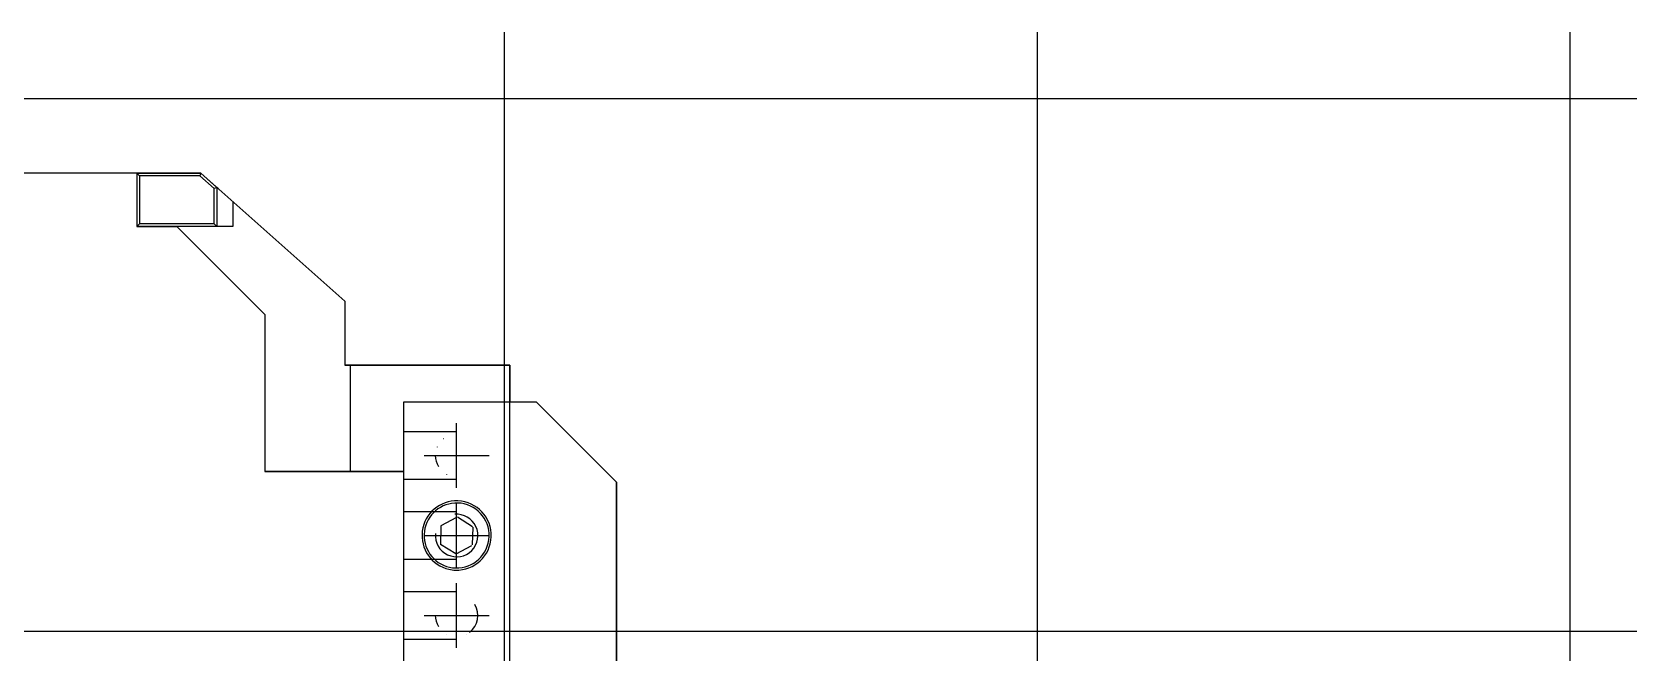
# Model space of a CAD drawing. Extents: x 250 to 718, y 586 to 1448.
# Drawn here: x 416.3 to 717.5, y 1331.1 to 1447.7 of the extents above; entities that cross this region are included whole.
import ezdxf

# ---------------------------------------------------------------- set-up
doc = ezdxf.new("R2010")
doc.units = 0
doc.layers.get('0').update_dxf_attribs({"linetype": 'CONTINUOUS'})
for name, color, linetype in [('中心线', 1, 'CONTINUOUS'), ('双点划线', 30, 'CONTINUOUS'), ('尺寸', 3, 'CONTINUOUS'), ('虚线', 5, 'CONTINUOUS'), ('辅助线', 8, 'CONTINUOUS')]:
    doc.layers.add(name, color=color, linetype=linetype)

msp = doc.modelspace()

# ---------------------------------------------------------------- linework, layer by layer
for p, q in [((436.009145, 1421.17633), (436.009145, 1411.17633)), ((436.009145, 1421.17633), (448.009145, 1421.17633)), ((475.008945, 1397.17613), (448.009145, 1421.17633)), ((436.009145, 1411.17633), (443.509145, 1411.17633)), ((443.509145, 1411.17633), (460.009145, 1394.67633)), ((460.009145, 1394.67633), (460.009145, 1365.17633)), ((475.009145, 1397.17633), (475.009145, 1385.17633)), ((506.009145, 1385.17633), (475.009145, 1385.17633)), ((476.009145, 1385.17633), (476.009145, 1365.17633)), ((506.009145, 1385.17633), (506.009145, 1378.17633)), ((486.009145, 1378.17633), (486.009145, 1115.17633)), ((511.009145, 1378.17633), (486.009145, 1378.17633)), ((511.009145, 1378.17633), (526.009145, 1363.17633)), ((486.009145, 1365.17633), (460.009145, 1365.17633)), ((526.009145, 1363.17633), (526.009145, 1319.17633))]:
    msp.add_line(p, q)
for centre, radius, start, end in [((496.009145, 1368.17633), 4, 298.267, 298.267), ((496.009145, 1368.17633), 4, 298.267, 298.267), ((496.009145, 1368.17633), 4, 298.267, 298.267), ((496.009145, 1368.17633), 4, 180, 210.9579), ((496.009145, 1368.17633), 4, 180, 210.9579), ((496.009145, 1368.17633), 4, 241.3244, 242.0391), ((496.009145, 1368.17633), 4, 241.3244, 242.0391), ((496.009145, 1368.17633), 4, 269.8854, 270.5575), ((496.009145, 1368.17633), 4, 269.8854, 270.5575), ((496.009145, 1353.17633), 4, 175, 95), ((496.009145, 1353.17633), 3.3235, 298.6482, 298.6482), ((496.009145, 1353.17633), 3.3235, 298.6482, 298.6482), ((496.009145, 1338.17633), 4, 118.6482, 118.6482), ((496.009145, 1338.17633), 4, 118.6482, 118.6482), ((496.009145, 1338.17633), 4, 118.6482, 118.6482), ((496.009145, 1338.17633), 4, 307.4416, 30.9579), ((496.009145, 1338.17633), 4, 307.4416, 30.9579), ((496.009145, 1338.17633), 4, 180, 210.9579), ((496.009145, 1338.17633), 4, 180, 210.9579), ((496.009145, 1338.17633), 4, 241.3244, 242.0391), ((496.009145, 1338.17633), 4, 241.3244, 242.0391), ((496.009145, 1338.17633), 4, 298.267, 298.7428), ((496.009145, 1338.17633), 4, 298.267, 298.7428), ((496.009145, 1338.17633), 4, 269.8854, 270.5575), ((496.009145, 1338.17633), 4, 269.8854, 270.5575)]:
    msp.add_arc(centre, radius, start, end)
at = {"layer": '中心线'}
for p, q in [((496.009145, 1362.10133), (496.009145, 1374.25133)), ((496.009145, 1362.10133), (496.009145, 1374.25133)), ((496.009145, 1362.77633), (496.009145, 1373.57633)), ((496.009145, 1362.77633), (496.009145, 1373.57633)), ((489.934145, 1368.17633), (502.084145, 1368.17633)), ((489.934145, 1368.17633), (502.084145, 1368.17633)), ((490.609145, 1368.17633), (501.409145, 1368.17633)), ((490.609145, 1368.17633), (501.409145, 1368.17633)), ((496.009145, 1347.10133), (496.009145, 1359.25133)), ((496.009145, 1347.10133), (496.009145, 1359.25133)), ((496.009145, 1347.10133), (496.009145, 1359.25133)), ((496.009145, 1347.77633), (496.009145, 1358.57633)), ((489.934145, 1353.17633), (502.084145, 1353.17633)), ((489.934145, 1353.17633), (502.084145, 1353.17633)), ((489.934145, 1353.17633), (502.084145, 1353.17633)), ((490.609145, 1353.17633), (501.409145, 1353.17633)), ((496.009145, 1332.10133), (496.009145, 1344.25133)), ((496.009145, 1332.10133), (496.009145, 1344.25133)), ((496.009145, 1332.77633), (496.009145, 1343.57633)), ((496.009145, 1332.77633), (496.009145, 1343.57633)), ((489.934145, 1338.17633), (502.084145, 1338.17633)), ((489.934145, 1338.17633), (502.084145, 1338.17633)), ((490.609145, 1338.17633), (501.409145, 1338.17633)), ((490.609145, 1338.17633), (501.409145, 1338.17633))]:
    msp.add_line(p, q, dxfattribs=at)
at = {"layer": '双点划线'}
for p, q in [((436.009145, 1421.17633), (448.009145, 1421.17633)), ((436.009145, 1421.17633), (436.009145, 1411.17633)), ((448.009145, 1421.17633), (475.009145, 1397.17633)), ((436.009145, 1411.17633), (443.509145, 1411.17633)), ((443.509145, 1411.17633), (460.009145, 1394.67633)), ((460.009145, 1394.67633), (460.009145, 1365.17633)), ((475.009145, 1397.17633), (475.009145, 1385.17633)), ((475.009145, 1385.17633), (506.009145, 1385.17633)), ((476.009145, 1385.17633), (476.009145, 1365.17633)), ((506.009145, 1385.17633), (506.009145, 1378.17633)), ((511.009145, 1378.17633), (486.009145, 1378.17633)), ((486.009145, 1378.17633), (486.009145, 1280.17633)), ((511.009145, 1378.17633), (526.009145, 1363.17633)), ((460.009145, 1365.17633), (486.009145, 1365.17633)), ((526.009145, 1319.17633), (526.009145, 1363.17633))]:
    msp.add_line(p, q, dxfattribs=at)
for centre, radius, start, end in [((496.009145, 1368.17633), 4, 118.6482, 118.6482), ((496.009145, 1368.17633), 4, 127.4416, 127.8635), ((496.009145, 1368.17633), 4, 155.8322, 156.2993), ((496.009145, 1353.17633), 3.3235, 118.6482, 118.6482), ((496.009145, 1338.17633), 4, 298.6482, 298.6482), ((496.009145, 1338.17633), 4, 180, 210.9579), ((496.009145, 1338.17633), 4, 241.3244, 242.0391), ((496.009145, 1338.17633), 4, 269.8854, 270.5575)]:
    msp.add_arc(centre, radius, start, end, dxfattribs=at)
at = {"layer": '尺寸'}
msp.add_line((436.009145, 1421.17633), (257.509145, 1421.17633), dxfattribs=at)
at = {"layer": '虚线'}
for p, q in [((448.009145, 1421.17633), (436.009145, 1421.17633)), ((436.009145, 1421.17633), (436.009145, 1411.17633)), ((436.009145, 1421.17633), (436.509145, 1420.67633)), ((447.819045, 1420.67633), (436.509145, 1420.67633)), ((436.509145, 1420.67633), (436.509145, 1411.67633)), ((448.009145, 1421.17633), (447.819045, 1420.67633)), ((447.819045, 1420.67633), (450.509145, 1418.28513)), ((451.009145, 1418.50963), (448.009145, 1421.17633)), ((451.009145, 1418.50963), (450.509145, 1418.28513)), ((450.509145, 1411.67633), (450.509145, 1418.28513)), ((451.009145, 1418.50963), (451.009145, 1411.17633)), ((451.175145, 1418.36213), (451.017645, 1418.50213)), ((475.009145, 1397.17633), (452.527645, 1417.15993)), ((454.009145, 1415.84303), (454.009145, 1411.17633)), ((454.009145, 1415.84303), (454.009145, 1411.17633)), ((436.009145, 1411.17633), (436.509145, 1411.67633)), ((454.009145, 1411.17633), (436.009145, 1411.17633)), ((450.509145, 1411.67633), (436.509145, 1411.67633)), ((443.509145, 1411.17633), (460.009145, 1394.67633)), ((451.009145, 1411.17633), (450.509145, 1411.67633)), ((460.009145, 1394.67633), (460.009145, 1365.17633)), ((475.009145, 1397.17633), (475.009145, 1385.17633)), ((506.009145, 1385.17633), (475.009145, 1385.17633)), ((506.009145, 1313.17633), (506.009145, 1385.17633)), ((511.009145, 1378.17633), (486.009145, 1378.17633)), ((486.009145, 1378.17633), (486.009145, 1015.17633)), ((511.009145, 1378.17633), (526.009145, 1363.17633)), ((486.009145, 1372.67633), (496.009145, 1372.67633)), ((460.009145, 1365.17633), (486.009145, 1365.17633)), ((496.009145, 1363.67633), (486.009145, 1363.67633)), ((526.009145, 1363.17633), (526.009145, 1319.17633)), ((486.009145, 1357.67633), (496.009145, 1357.67633)), ((493.130645, 1355.04433), (496.073145, 1356.60723)), ((499.012345, 1354.83633), (496.187645, 1356.60323)), ((493.069845, 1354.94723), (492.952145, 1351.61753)), ((499.066145, 1354.73513), (498.948445, 1351.40543)), ((495.830645, 1349.74943), (493.005945, 1351.51633)), ((495.945145, 1349.74543), (498.887645, 1351.30833)), ((496.009145, 1348.67633), (486.009145, 1348.67633)), ((486.009145, 1342.67633), (496.009145, 1342.67633)), ((496.009145, 1333.67633), (486.009145, 1333.67633))]:
    msp.add_line(p, q, dxfattribs=at)
for centre, radius, start, end in [((496.009145, 1368.17633), 4.5, 90, 90), ((496.009145, 1368.17633), 4.5, 90, 90), ((496.009145, 1368.17633), 4, 298.6482, 298.6482), ((496.009145, 1368.17633), 4, 298.6482, 298.6482), ((496.009145, 1368.17633), 4, 298.6482, 298.6482), ((496.009145, 1353.17633), 7, 180, 180), ((496.009145, 1353.17633), 7, 180, 180), ((496.009145, 1353.17633), 7, 180, 180), ((496.009145, 1353.17633), 6.5, 267.9748, 267.9748), ((496.009145, 1353.17633), 6.5, 87.9748, 257.2052), ((496.009145, 1353.17633), 6.1, 87.9748, 257.2052), ((496.009145, 1353.17633), 6.1, 87.9748, 257.2052), ((496.009145, 1353.17633), 6.5, 267.9748, 87.9748), ((496.009145, 1353.17633), 6.1, 267.9748, 87.9748), ((496.009145, 1353.17633), 6.1, 267.9748, 87.9748), ((496.009145, 1353.17633), 4.5, 90, 90), ((496.009145, 1353.17633), 4.5, 90, 90), ((496.009145, 1353.17633), 4.5, 90, 90), ((496.009145, 1353.17633), 3.4315, 298.6482, 298.6482), ((496.009145, 1353.17633), 3.3235, 298.6482, 298.6482), ((496.009145, 1353.17633), 3.3235, 298.6482, 298.6482), ((496.009145, 1353.17633), 3.4315, 147.0177, 148.9316), ((496.009145, 1353.17633), 0.0058, 116.6224, 116.6224), ((496.009145, 1353.17633), 3.4315, 207.0181, 208.9313), ((496.009145, 1353.17633), 3.4315, 267.0181, 268.9314), ((496.009145, 1353.17633), 6.5, 257.2052, 267.9748), ((496.009145, 1353.17633), 6.1, 257.2052, 267.9748), ((496.009145, 1353.17633), 6.1, 257.2052, 267.9748), ((496.009145, 1338.17633), 4.5, 90, 90), ((496.009145, 1338.17633), 4.5, 90, 90), ((496.009145, 1338.17633), 4, 298.6482, 298.6482), ((496.009145, 1338.17633), 4, 298.6482, 298.6482), ((496.009145, 1338.17633), 4, 298.6482, 298.6482)]:
    msp.add_arc(centre, radius, start, end, dxfattribs=at)
at = {"layer": '辅助线'}
for p, q in [((505.009145, 822.67633), (505.009145, 1447.67633)), ((605.009145, 822.67633), (605.009145, 1447.67633)), ((705.009145, 822.67633), (705.009145, 1447.67633)), ((717.509145, 1435.17633), (392.509145, 1435.17633)), ((717.509145, 1335.17633), (392.509145, 1335.17633))]:
    msp.add_line(p, q, dxfattribs=at)

doc.saveas('drawing.dxf')
